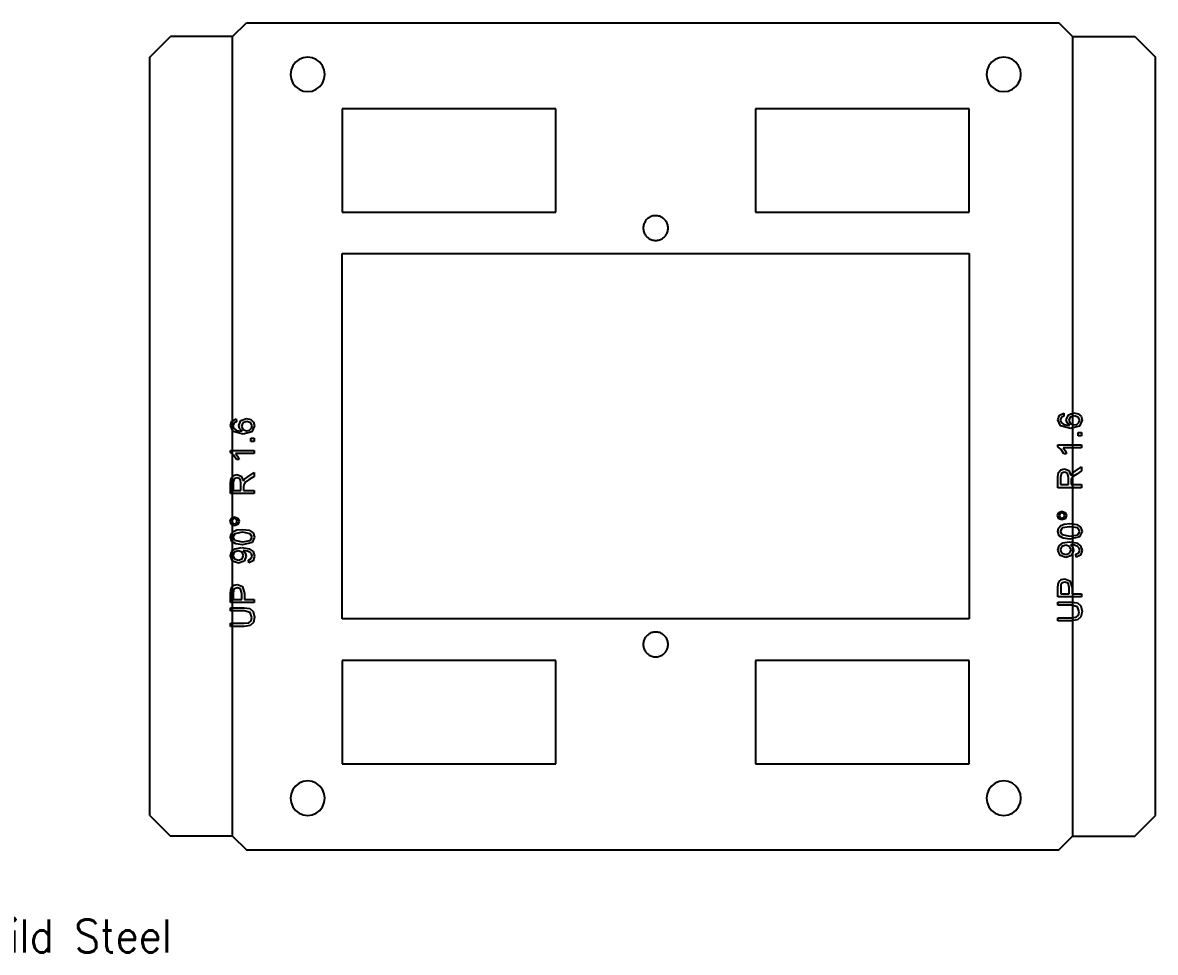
# Model space of a CAD drawing. Header units: millimetres. Extents: x -200 to 3600, y -1100 to 300.
# Drawn here: x 30.2 to 194.5, y -314.1 to -179.3 of the extents above; entities that cross this region are included whole.
import ezdxf

# ---------------------------------------------------------------- set-up
doc = ezdxf.new("R2010")
doc.units = ezdxf.units.MM
doc.layers.get('0').update_dxf_attribs({"linetype": 'CONTINUOUS', "lineweight": 25, "true_color": 0xffffff})
doc.layers.add('Layer0', color=7, linetype='CONTINUOUS', true_color=0xffffff)
doc.layers.add('MTEXT', color=7, linetype='CONTINUOUS', true_color=0xffffff)
doc.styles.add('textstyle6', font='')
doc.styles.get('textstyle6').set_extended_font_data('Standard')

msp = doc.modelspace()

# ---------------------------------------------------------------- linework, layer by layer
at = {"layer": 'Layer0'}
for p, q in [((60.66, -181.27), (62.66, -179.27)), ((62.66, -179.27), (180.55, -179.27)), ((182.55, -181.27), (180.55, -179.27)), ((48.66, -184.27), (51.66, -181.27)), ((60.66, -181.27), (51.66, -181.27)), ((60.66, -297.27), (60.66, -181.27)), ((182.55, -181.27), (191.55, -181.27)), ((182.55, -181.27), (182.55, -221.07)), ((191.55, -181.27), (194.55, -184.27)), ((48.66, -294.27), (48.66, -184.27)), ((69.38, -185.52), (69.13, -186.12)), ((69.78, -185), (69.38, -185.52)), ((70.3, -184.6), (69.78, -185)), ((70.9, -184.35), (70.3, -184.6)), ((71.55, -184.27), (70.9, -184.35)), ((72.19, -184.35), (71.55, -184.27)), ((72.8, -184.6), (72.19, -184.35)), ((73.31, -185), (72.8, -184.6)), ((73.71, -185.52), (73.31, -185)), ((73.96, -186.12), (73.71, -185.52)), ((170.38, -185.52), (170.13, -186.12)), ((170.78, -185), (170.38, -185.52)), ((171.3, -184.6), (170.78, -185)), ((171.9, -184.35), (171.3, -184.6)), ((172.55, -184.27), (171.9, -184.35)), ((173.19, -184.35), (172.55, -184.27)), ((173.8, -184.6), (173.19, -184.35)), ((174.31, -185), (173.8, -184.6)), ((174.71, -185.52), (174.31, -185)), ((174.96, -186.12), (174.71, -185.52)), ((194.55, -294.27), (194.55, -184.27)), ((69.13, -186.12), (69.05, -186.77)), ((69.05, -186.77), (69.13, -187.41)), ((74.05, -186.77), (73.96, -186.12)), ((73.96, -187.41), (74.05, -186.77)), ((170.13, -186.12), (170.05, -186.77)), ((170.05, -186.77), (170.13, -187.41)), ((175.05, -186.77), (174.96, -186.12)), ((174.96, -187.41), (175.05, -186.77)), ((69.13, -187.41), (69.38, -188.02)), ((69.38, -188.02), (69.78, -188.53)), ((69.78, -188.53), (70.3, -188.93)), ((70.3, -188.93), (70.9, -189.18)), ((72.19, -189.18), (72.8, -188.93)), ((72.8, -188.93), (73.31, -188.53)), ((73.31, -188.53), (73.71, -188.02)), ((73.71, -188.02), (73.96, -187.41)), ((170.13, -187.41), (170.38, -188.02)), ((170.38, -188.02), (170.78, -188.53)), ((170.78, -188.53), (171.3, -188.93)), ((171.3, -188.93), (171.9, -189.18)), ((173.19, -189.18), (173.8, -188.93)), ((173.8, -188.93), (174.31, -188.53)), ((174.31, -188.53), (174.71, -188.02)), ((174.71, -188.02), (174.96, -187.41)), ((70.9, -189.18), (71.55, -189.27)), ((71.55, -189.27), (72.19, -189.18)), ((171.9, -189.18), (172.55, -189.27)), ((172.55, -189.27), (173.19, -189.18)), ((107.55, -191.77), (76.55, -191.77)), ((76.55, -191.77), (76.55, -206.77)), ((107.55, -206.77), (107.55, -191.77)), ((167.55, -191.77), (136.55, -191.77)), ((136.55, -191.77), (136.55, -206.77)), ((167.55, -206.77), (167.55, -191.77)), ((76.55, -206.77), (107.55, -206.77)), ((136.55, -206.77), (167.55, -206.77)), ((120.3, -208.64), (120.27, -208.78)), ((120.34, -208.5), (120.3, -208.64)), ((120.39, -208.37), (120.34, -208.5)), ((120.45, -208.24), (120.39, -208.37)), ((120.52, -208.12), (120.45, -208.24)), ((120.59, -208), (120.52, -208.12)), ((120.68, -207.89), (120.59, -208)), ((120.78, -207.79), (120.68, -207.89)), ((120.88, -207.69), (120.78, -207.79)), ((120.99, -207.61), (120.88, -207.69)), ((121.11, -207.53), (120.99, -207.61)), ((121.23, -207.46), (121.11, -207.53)), ((121.36, -207.4), (121.23, -207.46)), ((121.5, -207.35), (121.36, -207.4)), ((121.63, -207.31), (121.5, -207.35)), ((121.77, -207.29), (121.63, -207.31)), ((121.91, -207.27), (121.77, -207.29)), ((122.05, -207.27), (121.91, -207.27)), ((122.19, -207.27), (122.05, -207.27)), ((122.33, -207.29), (122.19, -207.27)), ((122.47, -207.32), (122.33, -207.29)), ((122.61, -207.35), (122.47, -207.32)), ((122.74, -207.4), (122.61, -207.35)), ((122.87, -207.46), (122.74, -207.4)), ((122.99, -207.53), (122.87, -207.46)), ((123.11, -207.61), (122.99, -207.53)), ((123.22, -207.7), (123.11, -207.61)), ((123.32, -207.8), (123.22, -207.7)), ((123.42, -207.9), (123.32, -207.8)), ((123.51, -208.01), (123.42, -207.9)), ((123.58, -208.13), (123.51, -208.01)), ((123.65, -208.25), (123.58, -208.13)), ((123.71, -208.38), (123.65, -208.25)), ((123.76, -208.51), (123.71, -208.38)), ((123.8, -208.65), (123.76, -208.51)), ((123.83, -208.79), (123.8, -208.65)), ((120.27, -208.78), (120.25, -208.92)), ((120.25, -208.92), (120.25, -209.06)), ((120.25, -209.06), (120.25, -209.2)), ((120.25, -209.2), (120.27, -209.34)), ((120.27, -209.34), (120.3, -209.48)), ((120.3, -209.48), (120.33, -209.62)), ((120.33, -209.62), (120.38, -209.75)), ((120.38, -209.75), (120.44, -209.88)), ((120.44, -209.88), (120.51, -210)), ((120.51, -210), (120.59, -210.12)), ((120.59, -210.12), (120.68, -210.23)), ((120.68, -210.23), (120.77, -210.33)), ((120.77, -210.33), (120.87, -210.43)), ((123.21, -210.44), (123.32, -210.34)), ((123.32, -210.34), (123.41, -210.24)), ((123.41, -210.24), (123.5, -210.13)), ((123.5, -210.13), (123.58, -210.01)), ((123.58, -210.01), (123.65, -209.89)), ((123.65, -209.89), (123.71, -209.76)), ((123.71, -209.76), (123.76, -209.63)), ((123.76, -209.63), (123.8, -209.49)), ((123.8, -209.49), (123.82, -209.35)), ((123.82, -209.35), (123.84, -209.21)), ((123.84, -208.93), (123.83, -208.79)), ((123.85, -209.07), (123.84, -208.93)), ((123.84, -209.21), (123.85, -209.07)), ((120.87, -210.43), (120.99, -210.52)), ((120.99, -210.52), (121.1, -210.6)), ((121.1, -210.6), (121.23, -210.67)), ((121.23, -210.67), (121.35, -210.73)), ((121.35, -210.73), (121.49, -210.78)), ((121.49, -210.78), (121.62, -210.81)), ((121.62, -210.81), (121.76, -210.84)), ((121.76, -210.84), (121.9, -210.86)), ((121.9, -210.86), (122.04, -210.87)), ((122.04, -210.87), (122.18, -210.86)), ((122.18, -210.86), (122.32, -210.84)), ((122.32, -210.84), (122.46, -210.82)), ((122.46, -210.82), (122.6, -210.78)), ((122.6, -210.78), (122.73, -210.73)), ((122.73, -210.73), (122.86, -210.67)), ((122.86, -210.67), (122.98, -210.6)), ((122.98, -210.6), (123.1, -210.52)), ((123.1, -210.52), (123.21, -210.44)), ((76.55, -265.77), (76.55, -212.77)), ((76.55, -212.77), (167.55, -212.77)), ((167.55, -212.77), (167.55, -265.77)), ((182.55, -221.07), (182.55, -297.27)), ((167.55, -265.77), (76.55, -265.77)), ((121.23, -267.86), (121.11, -267.93)), ((121.36, -267.8), (121.23, -267.86)), ((121.49, -267.75), (121.36, -267.8)), ((121.63, -267.72), (121.49, -267.75)), ((121.77, -267.69), (121.63, -267.72)), ((121.91, -267.67), (121.77, -267.69)), ((122.05, -267.67), (121.91, -267.67)), ((122.19, -267.67), (122.05, -267.67)), ((122.33, -267.69), (122.19, -267.67)), ((122.47, -267.72), (122.33, -267.69)), ((122.6, -267.75), (122.47, -267.72)), ((122.74, -267.8), (122.6, -267.75)), ((122.86, -267.86), (122.74, -267.8)), ((122.99, -267.93), (122.86, -267.86)), ((120.27, -269.18), (120.25, -269.32)), ((120.25, -269.32), (120.25, -269.47)), ((120.25, -269.47), (120.25, -269.61)), ((120.3, -269.05), (120.27, -269.18)), ((120.34, -268.91), (120.3, -269.05)), ((120.38, -268.78), (120.34, -268.91)), ((120.44, -268.65), (120.38, -268.78)), ((120.51, -268.52), (120.44, -268.65)), ((120.59, -268.41), (120.51, -268.52)), ((120.68, -268.3), (120.59, -268.41)), ((120.77, -268.19), (120.68, -268.3)), ((120.88, -268.1), (120.77, -268.19)), ((120.99, -268.01), (120.88, -268.1)), ((121.11, -267.93), (120.99, -268.01)), ((123.11, -268.01), (122.99, -267.93)), ((123.22, -268.1), (123.11, -268.01)), ((123.32, -268.19), (123.22, -268.1)), ((123.42, -268.3), (123.32, -268.19)), ((123.5, -268.41), (123.42, -268.3)), ((123.58, -268.52), (123.5, -268.41)), ((123.65, -268.65), (123.58, -268.52)), ((123.71, -268.78), (123.65, -268.65)), ((123.76, -268.91), (123.71, -268.78)), ((123.8, -269.05), (123.76, -268.91)), ((123.83, -269.18), (123.8, -269.05)), ((123.84, -269.32), (123.83, -269.18)), ((123.85, -269.47), (123.84, -269.32)), ((123.84, -269.61), (123.85, -269.47)), ((120.25, -269.61), (120.27, -269.75)), ((120.27, -269.75), (120.3, -269.89)), ((120.3, -269.89), (120.34, -270.02)), ((120.34, -270.02), (120.38, -270.15)), ((120.38, -270.15), (120.44, -270.28)), ((120.44, -270.28), (120.51, -270.41)), ((120.51, -270.41), (120.59, -270.52)), ((120.59, -270.52), (120.68, -270.63)), ((120.68, -270.63), (120.77, -270.74)), ((120.77, -270.74), (120.88, -270.83)), ((120.88, -270.83), (120.99, -270.92)), ((120.99, -270.92), (121.11, -271)), ((121.11, -271), (121.23, -271.07)), ((121.23, -271.07), (121.36, -271.13)), ((121.36, -271.13), (121.49, -271.18)), ((121.49, -271.18), (121.63, -271.22)), ((122.47, -271.22), (122.6, -271.18)), ((122.6, -271.18), (122.74, -271.13)), ((122.74, -271.13), (122.86, -271.07)), ((122.86, -271.07), (122.99, -271)), ((122.99, -271), (123.11, -270.92)), ((123.11, -270.92), (123.22, -270.83)), ((123.22, -270.83), (123.32, -270.74)), ((123.32, -270.74), (123.42, -270.63)), ((123.42, -270.63), (123.5, -270.52)), ((123.5, -270.52), (123.58, -270.41)), ((123.58, -270.41), (123.65, -270.28)), ((123.65, -270.28), (123.71, -270.15)), ((123.71, -270.15), (123.76, -270.02)), ((123.76, -270.02), (123.8, -269.89)), ((123.8, -269.89), (123.83, -269.75)), ((123.83, -269.75), (123.84, -269.61)), ((76.55, -271.77), (76.55, -286.77)), ((107.55, -271.77), (76.55, -271.77)), ((107.55, -286.77), (107.55, -271.77)), ((121.63, -271.22), (121.77, -271.24)), ((121.77, -271.24), (121.91, -271.26)), ((121.91, -271.26), (122.05, -271.27)), ((122.05, -271.27), (122.19, -271.26)), ((122.19, -271.26), (122.33, -271.24)), ((122.33, -271.24), (122.47, -271.22)), ((136.55, -271.77), (136.55, -286.77)), ((167.55, -271.77), (136.55, -271.77)), ((167.55, -286.77), (167.55, -271.77)), ((76.55, -286.77), (107.55, -286.77)), ((136.55, -286.77), (167.55, -286.77)), ((69.38, -290.52), (69.13, -291.12)), ((69.78, -290), (69.38, -290.52)), ((70.3, -289.6), (69.78, -290)), ((70.9, -289.35), (70.3, -289.6)), ((71.55, -289.27), (70.9, -289.35)), ((72.19, -289.35), (71.55, -289.27)), ((72.8, -289.6), (72.19, -289.35)), ((73.31, -290), (72.8, -289.6)), ((73.71, -290.52), (73.31, -290)), ((73.96, -291.12), (73.71, -290.52)), ((170.38, -290.52), (170.13, -291.12)), ((170.78, -290), (170.38, -290.52)), ((171.3, -289.6), (170.78, -290)), ((171.9, -289.35), (171.3, -289.6)), ((172.55, -289.27), (171.9, -289.35)), ((173.19, -289.35), (172.55, -289.27)), ((173.8, -289.6), (173.19, -289.35)), ((174.31, -290), (173.8, -289.6)), ((174.71, -290.52), (174.31, -290)), ((174.96, -291.12), (174.71, -290.52)), ((69.13, -291.12), (69.05, -291.77)), ((69.05, -291.77), (69.13, -292.41)), ((69.13, -292.41), (69.38, -293.02)), ((73.71, -293.02), (73.96, -292.41)), ((74.05, -291.77), (73.96, -291.12)), ((73.96, -292.41), (74.05, -291.77)), ((170.13, -291.12), (170.05, -291.77)), ((170.05, -291.77), (170.13, -292.41)), ((170.13, -292.41), (170.38, -293.02)), ((174.71, -293.02), (174.96, -292.41)), ((175.05, -291.77), (174.96, -291.12)), ((174.96, -292.41), (175.05, -291.77)), ((69.38, -293.02), (69.78, -293.53)), ((69.78, -293.53), (70.3, -293.93)), ((70.3, -293.93), (70.9, -294.18)), ((70.9, -294.18), (71.55, -294.27)), ((71.55, -294.27), (72.19, -294.18)), ((72.19, -294.18), (72.8, -293.93)), ((72.8, -293.93), (73.31, -293.53)), ((73.31, -293.53), (73.71, -293.02)), ((170.38, -293.02), (170.78, -293.53)), ((170.78, -293.53), (171.3, -293.93)), ((171.3, -293.93), (171.9, -294.18)), ((171.9, -294.18), (172.55, -294.27)), ((172.55, -294.27), (173.19, -294.18)), ((173.19, -294.18), (173.8, -293.93)), ((173.8, -293.93), (174.31, -293.53)), ((174.31, -293.53), (174.71, -293.02)), ((48.66, -294.27), (51.66, -297.27)), ((191.55, -297.27), (194.55, -294.27)), ((60.66, -297.27), (51.66, -297.27)), ((60.66, -297.27), (62.66, -299.27)), ((180.55, -299.27), (182.55, -297.27)), ((182.55, -297.27), (191.55, -297.27)), ((62.66, -299.27), (180.55, -299.27))]:
    msp.add_line(p, q, dxfattribs=at)
at = {"layer": 'MTEXT'}
for p, q in [((180.4, -236.89), (180.63, -236.22)), ((180.63, -236.22), (181.26, -235.91)), ((180.93, -236.49), (180.75, -236.91)), ((181.29, -236.33), (180.93, -236.49)), ((181.26, -235.91), (181.29, -236.33)), ((181.62, -236.86), (181.93, -236.14)), ((181.93, -236.14), (182.74, -235.85)), ((182.2, -236.47), (182, -236.95)), ((182.76, -236.28), (182.2, -236.47)), ((182.74, -235.85), (183.34, -235.99)), ((183.35, -236.47), (182.76, -236.28)), ((183.34, -235.99), (183.77, -236.37)), ((183.57, -236.93), (183.35, -236.47)), ((183.77, -236.37), (183.91, -236.93)), ((60.34, -237.71), (60.56, -237.05)), ((60.73, -238.58), (60.34, -237.71)), ((60.56, -237.05), (61.19, -236.74)), ((60.87, -237.32), (60.68, -237.74)), ((60.68, -237.74), (60.8, -238.09)), ((60.8, -238.09), (61.22, -238.41)), ((61.23, -237.16), (60.87, -237.32)), ((61.19, -236.74), (61.23, -237.16)), ((61.56, -237.69), (61.87, -236.97)), ((61.67, -238.15), (61.56, -237.69)), ((62.02, -238.53), (61.67, -238.15)), ((61.87, -236.97), (62.68, -236.68)), ((62.14, -237.3), (61.93, -237.78)), ((61.93, -237.78), (62.14, -238.26)), ((62.7, -237.11), (62.14, -237.3)), ((62.14, -238.26), (62.68, -238.46)), ((62.68, -236.68), (63.28, -236.82)), ((63.29, -237.3), (62.7, -237.11)), ((63.1, -238.37), (63.4, -238.11)), ((63.28, -236.82), (63.7, -237.2)), ((63.5, -237.76), (63.29, -237.3)), ((63.4, -238.11), (63.5, -237.76)), ((63.85, -237.75), (63.46, -238.62)), ((63.7, -237.2), (63.85, -237.75)), ((180.79, -237.75), (180.4, -236.89)), ((180.75, -236.91), (180.86, -237.27)), ((182.24, -238.12), (180.79, -237.75)), ((180.86, -237.27), (181.28, -237.58)), ((181.28, -237.58), (182.08, -237.7)), ((181.73, -237.33), (181.62, -236.86)), ((182.08, -237.7), (181.73, -237.33)), ((182, -236.95), (182.2, -237.43)), ((182.2, -237.43), (182.74, -237.63)), ((183.52, -237.79), (182.24, -238.12)), ((182.74, -237.63), (183.16, -237.54)), ((183.16, -237.54), (183.46, -237.28)), ((183.46, -237.28), (183.57, -236.93)), ((183.91, -236.93), (183.52, -237.79)), ((62.18, -238.95), (60.73, -238.58)), ((61.22, -238.41), (62.02, -238.53)), ((63.46, -238.62), (62.18, -238.95)), ((62.68, -238.46), (63.1, -238.37)), ((63.31, -240.03), (63.31, -239.55)), ((63.31, -239.55), (63.79, -239.55)), ((63.79, -239.55), (63.79, -240.03)), ((183.37, -239.2), (183.37, -238.72)), ((183.37, -238.72), (183.85, -238.72)), ((183.85, -239.2), (183.37, -239.2)), ((183.85, -238.72), (183.85, -239.2)), ((60.34, -241.62), (60.34, -241.35)), ((60.34, -241.35), (63.79, -241.35)), ((63.79, -240.03), (63.31, -240.03)), ((63.79, -241.35), (63.79, -241.77)), ((180.4, -240.79), (180.4, -240.52)), ((180.4, -240.52), (183.85, -240.52)), ((180.86, -241.17), (180.4, -240.79)), ((181.26, -241.79), (180.86, -241.17)), ((183.85, -240.94), (181.16, -240.94)), ((181.16, -240.94), (181.45, -241.34)), ((181.45, -241.34), (181.67, -241.79)), ((183.85, -240.52), (183.85, -240.94)), ((60.8, -242), (60.34, -241.62)), ((61.2, -242.62), (60.8, -242)), ((63.79, -241.77), (61.1, -241.77)), ((61.1, -241.77), (61.39, -242.17)), ((61.61, -242.62), (61.2, -242.62)), ((61.39, -242.17), (61.61, -242.62)), ((181.67, -241.79), (181.26, -241.79)), ((60.77, -244.96), (61.29, -244.82)), ((61.29, -244.82), (61.91, -245.05)), ((62.86, -245.13), (63.79, -244.54)), ((63.79, -244.54), (63.79, -245.11)), ((180.41, -245.21), (180.51, -244.51)), ((180.51, -244.51), (180.83, -244.13)), ((180.95, -244.64), (180.79, -245.2)), ((180.83, -244.13), (181.35, -243.99)), ((181.35, -244.46), (180.95, -244.64)), ((181.35, -243.99), (181.97, -244.23)), ((181.66, -244.55), (181.35, -244.46)), ((181.87, -244.82), (181.66, -244.55)), ((181.93, -245.31), (181.87, -244.82)), ((181.97, -244.23), (182.29, -244.96)), ((182.29, -244.96), (182.46, -244.68)), ((182.46, -244.68), (182.92, -244.31)), ((183.14, -244.74), (182.66, -245.06)), ((182.92, -244.31), (183.85, -243.71)), ((183.85, -244.28), (183.14, -244.74)), ((183.85, -243.71), (183.85, -244.28)), ((60.35, -246.04), (60.44, -245.34)), ((60.35, -247.57), (60.35, -246.04)), ((60.44, -245.34), (60.77, -244.96)), ((60.89, -245.46), (60.73, -246.02)), ((60.73, -246.02), (60.73, -247.11)), ((61.29, -245.29), (60.89, -245.46)), ((61.6, -245.38), (61.29, -245.29)), ((61.81, -245.65), (61.6, -245.38)), ((61.87, -246.13), (61.81, -245.65)), ((61.87, -247.11), (61.87, -246.13)), ((61.91, -245.05), (62.23, -245.79)), ((62.23, -245.79), (62.4, -245.51)), ((62.28, -246.33), (62.26, -246.58)), ((62.37, -246.12), (62.28, -246.33)), ((62.6, -245.89), (62.37, -246.12)), ((62.4, -245.51), (62.86, -245.13)), ((63.08, -245.56), (62.6, -245.89)), ((63.79, -245.11), (63.08, -245.56)), ((180.41, -246.74), (180.41, -245.21)), ((180.79, -245.2), (180.79, -246.28)), ((180.79, -246.28), (181.93, -246.28)), ((181.93, -246.28), (181.93, -245.31)), ((182.34, -245.5), (182.33, -245.76)), ((182.33, -245.76), (182.33, -246.28)), ((182.33, -246.28), (183.85, -246.28)), ((182.43, -245.3), (182.34, -245.5)), ((182.66, -245.06), (182.43, -245.3)), ((183.85, -246.28), (183.85, -246.74)), ((63.79, -247.57), (60.35, -247.57)), ((60.73, -247.11), (61.87, -247.11)), ((62.26, -246.58), (62.26, -247.11)), ((62.26, -247.11), (63.79, -247.11)), ((63.79, -247.11), (63.79, -247.57)), ((183.85, -246.74), (180.41, -246.74)), ((60.29, -251.59), (60.48, -251.13)), ((60.48, -251.13), (60.94, -250.94)), ((60.66, -251.31), (60.55, -251.59)), ((60.94, -251.19), (60.66, -251.31)), ((60.94, -250.94), (61.4, -251.13)), ((61.22, -251.31), (60.94, -251.19)), ((61.34, -251.59), (61.22, -251.31)), ((61.4, -251.13), (61.6, -251.59)), ((180.35, -250.76), (180.54, -250.3)), ((180.54, -251.22), (180.35, -250.76)), ((180.54, -250.3), (181, -250.11)), ((181, -251.41), (180.54, -251.22)), ((180.72, -250.48), (180.61, -250.76)), ((180.61, -250.76), (180.72, -251.04)), ((181, -250.36), (180.72, -250.48)), ((180.72, -251.04), (181, -251.16)), ((181, -250.11), (181.47, -250.3)), ((181.29, -250.48), (181, -250.36)), ((181, -251.16), (181.29, -251.04)), ((181.47, -251.22), (181, -251.41)), ((181.4, -250.76), (181.29, -250.48)), ((181.29, -251.04), (181.4, -250.76)), ((181.47, -250.3), (181.66, -250.76)), ((181.66, -250.76), (181.47, -251.22)), ((60.48, -252.05), (60.29, -251.59)), ((60.45, -253.41), (60.77, -253.06)), ((60.94, -252.24), (60.48, -252.05)), ((60.55, -251.59), (60.66, -251.87)), ((60.66, -251.87), (60.94, -251.98)), ((60.77, -253.06), (61.28, -252.85)), ((60.94, -251.98), (61.22, -251.87)), ((61.41, -252.05), (60.94, -252.24)), ((61.22, -251.87), (61.34, -251.59)), ((61.28, -252.85), (62.1, -252.77)), ((61.6, -251.59), (61.41, -252.05)), ((62.1, -252.77), (63.07, -252.89)), ((63.07, -252.89), (63.65, -253.27)), ((180.4, -253.06), (180.51, -252.58)), ((180.6, -253.69), (180.4, -253.06)), ((180.51, -252.58), (180.83, -252.23)), ((181.03, -252.57), (180.75, -253.07)), ((180.75, -253.07), (181, -253.53)), ((180.83, -252.23), (181.34, -252.02)), ((182.16, -252.38), (181.03, -252.57)), ((181.34, -252.02), (182.16, -251.94)), ((182.16, -251.94), (183.14, -252.07)), ((183.28, -252.57), (182.16, -252.38)), ((183.14, -252.07), (183.71, -252.44)), ((183.57, -253.06), (183.28, -252.57)), ((183.29, -253.55), (183.57, -253.06)), ((183.91, -253.06), (183.56, -253.85)), ((183.71, -252.44), (183.91, -253.06)), ((60.34, -253.89), (60.45, -253.41)), ((60.54, -254.52), (60.34, -253.89)), ((61.11, -254.89), (60.54, -254.52)), ((60.97, -253.4), (60.69, -253.9)), ((60.69, -253.9), (60.93, -254.36)), ((60.93, -254.36), (62.1, -254.58)), ((62.1, -253.2), (60.97, -253.4)), ((63.22, -253.4), (62.1, -253.2)), ((62.1, -254.58), (63.22, -254.38)), ((63.49, -254.67), (62.1, -255.01)), ((63.5, -253.89), (63.22, -253.4)), ((63.22, -254.38), (63.5, -253.89)), ((63.85, -253.89), (63.49, -254.67)), ((63.65, -253.27), (63.85, -253.89)), ((180.58, -255.16), (181.1, -254.74)), ((181.18, -254.06), (180.6, -253.69)), ((181, -253.53), (182.16, -253.75)), ((181.1, -254.74), (182.06, -254.6)), ((182.16, -254.19), (181.18, -254.06)), ((182.06, -254.6), (183.11, -254.74)), ((182.16, -253.75), (183.29, -253.55)), ((183.56, -253.85), (182.16, -254.19)), ((183.11, -254.74), (183.71, -255.17)), ((60.34, -256.61), (60.52, -255.99)), ((60.52, -255.99), (61.03, -255.57)), ((60.9, -256.09), (60.69, -256.55)), ((61.48, -255.89), (60.9, -256.09)), ((61.03, -255.57), (62, -255.42)), ((62.1, -255.01), (61.11, -254.89)), ((62.05, -256.08), (61.48, -255.89)), ((62, -255.42), (63.05, -255.57)), ((62.25, -256.57), (62.05, -256.08)), ((62.26, -255.85), (62.17, -255.85)), ((62.17, -255.85), (62.5, -256.19)), ((62.77, -255.91), (62.26, -255.85)), ((62.5, -256.19), (62.63, -256.67)), ((63.18, -256.07), (62.77, -255.91)), ((63.05, -255.57), (63.65, -255.99)), ((63.41, -256.31), (63.18, -256.07)), ((63.5, -256.65), (63.41, -256.31)), ((63.65, -255.99), (63.85, -256.66)), ((180.4, -255.78), (180.58, -255.16)), ((180.72, -256.55), (180.4, -255.78)), ((180.96, -255.26), (180.75, -255.73)), ((180.75, -255.73), (180.98, -256.22)), ((181.54, -255.07), (180.96, -255.26)), ((180.98, -256.22), (181.58, -256.43)), ((182.11, -255.26), (181.54, -255.07)), ((181.58, -256.43), (182.11, -256.23)), ((182.31, -255.74), (182.11, -255.26)), ((182.11, -256.23), (182.31, -255.74)), ((182.32, -255.02), (182.23, -255.02)), ((182.23, -255.02), (182.56, -255.37)), ((182.84, -255.08), (182.32, -255.02)), ((182.69, -255.84), (182.38, -256.56)), ((182.56, -255.37), (182.69, -255.84)), ((183.24, -255.24), (182.84, -255.08)), ((183.02, -256.39), (183.44, -256.19)), ((183.06, -256.8), (183.02, -256.39)), ((183.48, -255.48), (183.24, -255.24)), ((183.44, -256.19), (183.57, -255.82)), ((183.57, -255.82), (183.48, -255.48)), ((183.91, -255.83), (183.69, -256.49)), ((183.71, -255.17), (183.91, -255.83)), ((60.66, -257.38), (60.34, -256.61)), ((61.5, -257.69), (60.66, -257.38)), ((60.69, -256.55), (60.92, -257.04)), ((60.92, -257.04), (61.51, -257.25)), ((62.32, -257.39), (61.5, -257.69)), ((61.51, -257.25), (62.05, -257.06)), ((62.05, -257.06), (62.25, -256.57)), ((62.63, -256.67), (62.32, -257.39)), ((62.96, -257.22), (63.37, -257.02)), ((63, -257.62), (62.96, -257.22)), ((63.63, -257.32), (63, -257.62)), ((63.37, -257.02), (63.5, -256.65)), ((63.85, -256.66), (63.63, -257.32)), ((181.56, -256.86), (180.72, -256.55)), ((182.38, -256.56), (181.56, -256.86)), ((183.69, -256.49), (183.06, -256.8)), ((60.38, -261.57), (60.54, -261.15)), ((60.54, -261.15), (60.88, -260.87)), ((60.88, -260.87), (61.35, -260.77)), ((61.36, -261.24), (60.99, -261.35)), ((61.35, -260.77), (62.09, -261.05)), ((61.82, -261.42), (61.36, -261.24)), ((62.09, -261.05), (62.39, -262.06)), ((180.41, -261.27), (180.45, -260.74)), ((180.41, -262.57), (180.41, -261.27)), ((180.45, -260.74), (180.61, -260.32)), ((180.61, -260.32), (180.94, -260.04)), ((180.85, -260.81), (180.82, -261.23)), ((180.82, -261.23), (180.82, -262.11)), ((181.05, -260.52), (180.85, -260.81)), ((180.94, -260.04), (181.41, -259.94)), ((181.42, -260.41), (181.05, -260.52)), ((181.41, -259.94), (182.15, -260.22)), ((181.89, -260.59), (181.42, -260.41)), ((182.05, -261.22), (181.89, -260.59)), ((182.05, -262.11), (182.05, -261.22)), ((182.15, -260.22), (182.46, -261.23)), ((182.46, -261.23), (182.46, -262.11)), ((60.35, -262.1), (60.38, -261.57)), ((60.35, -263.39), (60.35, -262.1)), ((60.79, -261.63), (60.76, -262.06)), ((60.76, -262.06), (60.76, -262.94)), ((60.76, -262.94), (61.99, -262.94)), ((60.99, -261.35), (60.79, -261.63)), ((61.99, -262.05), (61.82, -261.42)), ((61.99, -262.94), (61.99, -262.05)), ((62.39, -262.06), (62.39, -262.94)), ((62.39, -262.94), (63.79, -262.94)), ((63.79, -262.94), (63.79, -263.39)), ((183.85, -262.57), (180.41, -262.57)), ((180.82, -262.11), (182.05, -262.11)), ((182.46, -262.11), (183.85, -262.11)), ((183.85, -262.11), (183.85, -262.57)), ((63.79, -263.39), (60.35, -263.39)), ((60.35, -264.61), (60.35, -264.15)), ((60.35, -264.15), (62.34, -264.15)), ((62.34, -264.61), (60.35, -264.61)), ((62.34, -264.15), (63.16, -264.27)), ((63.21, -264.82), (62.34, -264.61)), ((63.16, -264.27), (63.66, -264.69)), ((180.41, -263.78), (180.41, -263.32)), ((180.41, -263.32), (182.4, -263.32)), ((182.4, -263.78), (180.41, -263.78)), ((182.4, -263.32), (183.23, -263.44)), ((183.27, -263.99), (182.4, -263.78)), ((183.23, -263.44), (183.72, -263.87)), ((183.5, -264.71), (183.27, -263.99)), ((183.72, -263.87), (183.91, -264.67)), ((63, -266.32), (63.33, -266.03)), ((63.44, -265.54), (63.21, -264.82)), ((63.33, -266.03), (63.44, -265.54)), ((63.66, -264.69), (63.85, -265.5)), ((63.85, -265.5), (63.68, -266.29)), ((180.41, -266.03), (180.41, -265.58)), ((180.41, -265.58), (182.4, -265.58)), ((182.4, -266.03), (180.41, -266.03)), ((182.4, -265.58), (183.06, -265.49)), ((183.26, -265.9), (182.4, -266.03)), ((183.06, -265.49), (183.39, -265.21)), ((183.75, -265.46), (183.26, -265.9)), ((183.39, -265.21), (183.5, -264.71)), ((183.91, -264.67), (183.75, -265.46)), ((60.35, -266.86), (60.35, -266.4)), ((60.35, -266.4), (62.34, -266.4)), ((62.34, -266.86), (60.35, -266.86)), ((62.34, -266.4), (63, -266.32)), ((63.2, -266.73), (62.34, -266.86)), ((63.68, -266.29), (63.2, -266.73))]:
    msp.add_line(p, q, dxfattribs=at)

# ---------------------------------------------------------------- texts
at = {"insert": (26.09, -309.37), "char_height": 4.7625, "attachment_point": 2, "style": 'textstyle6'}
msp.add_mtext('2.5mm Mild Steel', dxfattribs=at)

doc.saveas('drawing.dxf')
